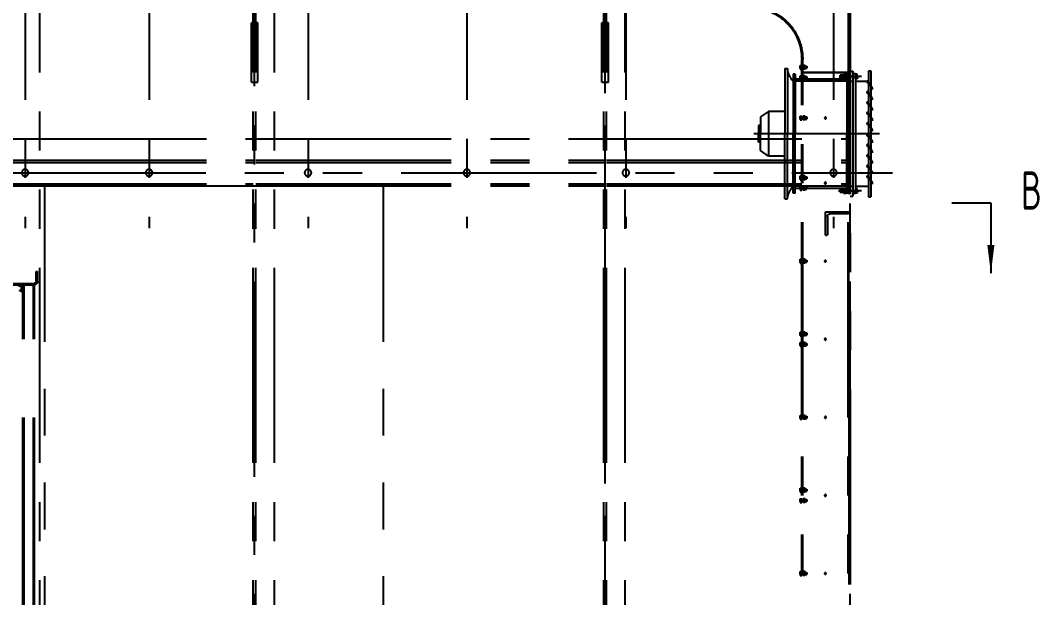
# Model space of a CAD drawing. Header units: millimetres. Extents: x 0 to 25200, y -693 to 17820.
# Drawn here: x 12539 to 16451, y 10565 to 12782 of the extents above; entities that cross this region are included whole.
import ezdxf
from ezdxf.enums import TextEntityAlignment as Align

# ---------------------------------------------------------------- set-up
doc = ezdxf.new("R2010")
doc.units = ezdxf.units.MM
doc.header["$LTSCALE"] = 600
doc.linetypes.add('F', pattern=[0.75, 0.5, -0.25])
doc.linetypes.add('K', pattern=[2.5, 1.25, -0.25, 0.25, -0.25, 0.25, -0.25])
for name, color, linetype in [('01', 7, 'Continuous'), ('02', 1, 'Continuous'), ('04', 2, 'F'), ('07', 6, 'K'), ('11', 3, 'Continuous')]:
    doc.layers.add(name, color=color, linetype=linetype)
doc.styles.get("Standard").update_dxf_attribs({"font": 'isocp', "width": 0.707, "bigfont": 'intecad.shx'})

# ---------------------------------------------------------------- blocks, each defined once
blk = doc.blocks.new('DQSWC')
at = {"layer": '07', "color": 6, "linetype": 'K'}
for p, q in [((87199.2, 14999.6), (87199.2, 13756.1)), ((87996.2, 14999.6), (87996.2, 13756.1)), ((88606.2, 14999.6), (88606.2, 13756.1)), ((89216.2, 14999.6), (89216.2, 13756.1)), ((89826.2, 14999.6), (89826.2, 13756.1)), ((90302.2, 14999.6), (90302.2, 13756.1)), ((87135.2, 11301.4), (87135.2, 14717.9)), ((87140.2, 14354.8), (87140.2, 14681.8)), ((87999.2, 11354.4), (87999.2, 14704.9)), ((88070.2, 11354.4), (88070.2, 14704.9)), ((88075.2, 11301.4), (88075.2, 14704.9)), ((88080.2, 11354.4), (88080.2, 14704.9)), ((89345.2, 11354.4), (89345.2, 14704.9)), ((89416.2, 11354.4), (89416.2, 14704.9)), ((89421.2, 11301.4), (89421.2, 14704.9)), ((89426.2, 11354.4), (89426.2, 14704.9)), ((90246.2, 11354.4), (90246.2, 14704.9)), ((87135.2, 14637.3), (87135.2, 11301.4)), ((87140.2, 14637.3), (87140.2, 11301.4)), ((88062.7, 14545.6), (88087.7, 14545.6)), ((88062.7, 14317.1), (88062.7, 14545.6)), ((88075.2, 11875.7), (88075.2, 14540.3)), ((88087.7, 14317.1), (88087.7, 14545.6)), ((89408.7, 14545.6), (89433.7, 14545.6)), ((89408.7, 14317.1), (89408.7, 14545.6)), ((89433.7, 14317.1), (89433.7, 14545.6)), ((87317.2, 14354.8), (87317.2, 14404.8)), ((87320.2, 14404.8), (87320.2, 14354.8)), ((87321.2, 14354.8), (87321.2, 14404.8)), ((87125.2, 14359.4), (87125.2, 13879.4)), ((87135.2, 14359.4), (87125.2, 14359.4)), ((87330.7, 14374.8), (87297.6, 14374.8)), ((87330.7, 14374.8), (87297.6, 14374.8)), ((87301.2, 14378.8), (87301.2, 14374.8)), ((87308.3, 14378.8), (87301.2, 14378.8)), ((87301.2, 14378.8), (87301.2, 14374.8)), ((87308.3, 14378.8), (87301.2, 14378.8)), ((87301.2, 14377.8), (87308.3, 14377.8)), ((87301.2, 14377.8), (87308.3, 14377.8)), ((87301.2, 14370.8), (87301.2, 14374.8)), ((87301.2, 14370.8), (87301.2, 14374.8)), ((87301.2, 14371.8), (87308.3, 14371.8)), ((87301.2, 14371.8), (87308.3, 14371.8)), ((87308.3, 14370.8), (87301.2, 14370.8)), ((87308.3, 14370.8), (87301.2, 14370.8)), ((87307.2, 14374.8), (87316.1, 14374.8)), ((87307.2, 14374.8), (87316.1, 14374.8)), ((87308.3, 14382), (87315.1, 14382)), ((87308.3, 14374.8), (87308.3, 14382)), ((87308.3, 14382), (87315.1, 14382)), ((87308.3, 14374.8), (87308.3, 14382)), ((87308.3, 14378.8), (87315.1, 14378.8)), ((87308.3, 14378.8), (87315.1, 14378.8)), ((87308.3, 14374.8), (87308.3, 14367.6)), ((87308.3, 14374.8), (87308.3, 14367.6)), ((87308.3, 14370.8), (87315.1, 14370.8)), ((87308.3, 14370.8), (87315.1, 14370.8)), ((87308.3, 14367.6), (87315.1, 14367.6)), ((87308.3, 14367.6), (87315.1, 14367.6)), ((87313, 14374.8), (87319.3, 14374.8)), ((87313, 14374.8), (87319.3, 14374.8)), ((87315.1, 14382), (87315.1, 14374.8)), ((87315.1, 14382), (87315.1, 14374.8)), ((87315.1, 14374.8), (87315.1, 14380.9)), ((87315.1, 14380.9), (87317.2, 14380.9)), ((87315.1, 14374.8), (87315.1, 14380.9)), ((87315.1, 14380.9), (87317.2, 14380.9)), ((87315.1, 14374.8), (87317.2, 14376)), ((87315.1, 14374.8), (87317.2, 14376)), ((87315.1, 14374.8), (87315.1, 14368.6)), ((87317.2, 14374.8), (87315.1, 14373.6)), ((87315.1, 14367.6), (87315.1, 14374.8)), ((87315.1, 14374.8), (87315.1, 14368.6)), ((87317.2, 14374.8), (87315.1, 14373.6)), ((87315.1, 14367.6), (87315.1, 14374.8)), ((87315.1, 14368.6), (87317.2, 14368.6)), ((87315.1, 14368.6), (87317.2, 14368.6)), ((87317.2, 14380.9), (87317.2, 14374.8)), ((87317.2, 14380.9), (87317.2, 14374.8)), ((87317.2, 14368.6), (87317.2, 14374.8)), ((87317.2, 14368.6), (87317.2, 14374.8)), ((87321.2, 14382), (87321.2, 14374.8)), ((87326.5, 14382), (87321.2, 14382)), ((87321.2, 14382), (87321.2, 14374.8)), ((87326.5, 14382), (87321.2, 14382)), ((87321.2, 14378.8), (87326.5, 14378.8)), ((87321.2, 14378.8), (87326.5, 14378.8)), ((87321.2, 14367.6), (87321.2, 14374.8)), ((87321.2, 14367.6), (87321.2, 14374.8)), ((87321.2, 14370.8), (87326.5, 14370.8)), ((87321.2, 14370.8), (87326.5, 14370.8)), ((87326.5, 14367.6), (87321.2, 14367.6)), ((87326.5, 14367.6), (87321.2, 14367.6)), ((87326.5, 14374.8), (87326.5, 14382)), ((87326.5, 14374.8), (87326.5, 14382)), ((87326.5, 14374.8), (87326.5, 14367.6)), ((87326.5, 14374.8), (87326.5, 14367.6)), ((87092.1, 14339.4), (87165.1, 14339.4)), ((87140.2, 14321.4), (87125.2, 14321.4)), ((87140.2, 11529.4), (87140.2, 14354.8)), ((87140.2, 14354.8), (87321.2, 14354.8)), ((87321.2, 14354.8), (87140.2, 14354.8)), ((87140.2, 14354.8), (87321.2, 14354.8)), ((87143.2, 11529.4), (87143.2, 14354.8)), ((87152.9, 14339.4), (87146.1, 14339.4)), ((87148.2, 14347.1), (87148.2, 14339.4)), ((87150.8, 14347.1), (87148.2, 14347.1)), ((87150.8, 14339.4), (87148.2, 14340.9)), ((87148.2, 14331.7), (87148.2, 14339.4)), ((87148.2, 14339.4), (87150.8, 14337.9)), ((87150.8, 14331.7), (87148.2, 14331.7)), ((87161.3, 14339.4), (87149.7, 14339.4)), ((87160.3, 14348.2), (87150.8, 14348.2)), ((87150.8, 14348.2), (87150.8, 14339.4)), ((87150.8, 14339.4), (87150.8, 14347.1)), ((87160.3, 14344.4), (87150.8, 14344.4)), ((87150.8, 14330.6), (87150.8, 14339.4)), ((87150.8, 14339.4), (87150.8, 14331.7)), ((87160.3, 14334.4), (87150.8, 14334.4)), ((87160.3, 14330.6), (87150.8, 14330.6)), ((87160.3, 14339.4), (87160.3, 14348.2)), ((87160.3, 14339.4), (87160.3, 14330.6)), ((87330.7, 14334.8), (87297.6, 14334.8)), ((87330.7, 14334.8), (87297.6, 14334.8)), ((87301.2, 14338.8), (87301.2, 14334.8)), ((87308.3, 14338.8), (87301.2, 14338.8)), ((87301.2, 14338.8), (87301.2, 14334.8)), ((87308.3, 14338.8), (87301.2, 14338.8)), ((87301.2, 14337.8), (87308.3, 14337.8)), ((87301.2, 14337.8), (87308.3, 14337.8)), ((87301.2, 14330.8), (87301.2, 14334.8)), ((87301.2, 14330.8), (87301.2, 14334.8)), ((87301.2, 14331.8), (87308.3, 14331.8)), ((87301.2, 14331.8), (87308.3, 14331.8)), ((87308.3, 14330.8), (87301.2, 14330.8)), ((87308.3, 14330.8), (87301.2, 14330.8)), ((87307.2, 14334.8), (87316.1, 14334.8)), ((87307.2, 14334.8), (87316.1, 14334.8)), ((87308.3, 14334.8), (87308.3, 14342)), ((87308.3, 14342), (87315.1, 14342)), ((87308.3, 14334.8), (87308.3, 14342)), ((87308.3, 14342), (87315.1, 14342)), ((87308.3, 14338.8), (87315.1, 14338.8)), ((87308.3, 14338.8), (87315.1, 14338.8)), ((87308.3, 14334.8), (87308.3, 14327.6)), ((87308.3, 14334.8), (87308.3, 14327.6)), ((87308.3, 14330.8), (87315.1, 14330.8)), ((87308.3, 14330.8), (87315.1, 14330.8)), ((87308.3, 14327.6), (87315.1, 14327.6)), ((87308.3, 14327.6), (87315.1, 14327.6)), ((87313, 14334.8), (87319.3, 14334.8)), ((87313, 14334.8), (87319.3, 14334.8)), ((87315.1, 14342), (87315.1, 14334.8)), ((87315.1, 14342), (87315.1, 14334.8)), ((87315.1, 14334.8), (87315.1, 14340.9)), ((87315.1, 14340.9), (87317.2, 14340.9)), ((87315.1, 14334.8), (87315.1, 14340.9)), ((87315.1, 14340.9), (87317.2, 14340.9)), ((87317.2, 14334.8), (87315.1, 14336)), ((87317.2, 14334.8), (87315.1, 14336)), ((87315.1, 14334.8), (87315.1, 14328.6)), ((87315.1, 14334.8), (87317.2, 14333.6)), ((87315.1, 14327.6), (87315.1, 14334.8)), ((87315.1, 14334.8), (87315.1, 14328.6)), ((87315.1, 14334.8), (87317.2, 14333.6)), ((87315.1, 14327.6), (87315.1, 14334.8)), ((87315.1, 14328.6), (87317.2, 14328.6)), ((87315.1, 14328.6), (87317.2, 14328.6)), ((87317.2, 11529.4), (87317.2, 14354.8)), ((87317.2, 14340.9), (87317.2, 14334.8)), ((87317.2, 14340.9), (87317.2, 14334.8)), ((87317.2, 14328.6), (87317.2, 14334.8)), ((87317.2, 14328.6), (87317.2, 14334.8)), ((87320.2, 11529.4), (87320.2, 14354.8)), ((87321.2, 11529.4), (87321.2, 14354.8)), ((87321.2, 14342), (87321.2, 14334.8)), ((87326.5, 14342), (87321.2, 14342)), ((87321.2, 14342), (87321.2, 14334.8)), ((87326.5, 14342), (87321.2, 14342)), ((87321.2, 14338.8), (87326.5, 14338.8)), ((87321.2, 14338.8), (87326.5, 14338.8)), ((87321.2, 14327.6), (87321.2, 14334.8)), ((87321.2, 14327.6), (87321.2, 14334.8)), ((87321.2, 14330.8), (87326.5, 14330.8)), ((87321.2, 14330.8), (87326.5, 14330.8)), ((87326.5, 14327.6), (87321.2, 14327.6)), ((87326.5, 14327.6), (87321.2, 14327.6)), ((87326.5, 14334.8), (87326.5, 14342)), ((87326.5, 14334.8), (87326.5, 14342)), ((87326.5, 14334.8), (87326.5, 14327.6)), ((87326.5, 14334.8), (87326.5, 14327.6)), ((88087.7, 14317.1), (88062.7, 14317.1)), ((89433.7, 14317.1), (89408.7, 14317.1)), ((87330.7, 14179.8), (87297.6, 14179.8)), ((87301.2, 14183.8), (87301.2, 14179.8)), ((87308.3, 14183.8), (87301.2, 14183.8)), ((87301.2, 14182.8), (87308.3, 14182.8)), ((87301.2, 14175.8), (87301.2, 14179.8)), ((87301.2, 14176.8), (87308.3, 14176.8)), ((87308.3, 14175.8), (87301.2, 14175.8)), ((87307.2, 14179.8), (87316.1, 14179.8)), ((87308.3, 14179.8), (87308.3, 14187)), ((87308.3, 14187), (87315.1, 14187)), ((87308.3, 14183.8), (87315.1, 14183.8)), ((87308.3, 14179.8), (87308.3, 14172.6)), ((87308.3, 14175.8), (87315.1, 14175.8)), ((87308.3, 14172.6), (87315.1, 14172.6)), ((87313, 14179.8), (87319.3, 14179.8)), ((87315.1, 14187), (87315.1, 14179.8)), ((87315.1, 14179.8), (87315.1, 14185.9)), ((87315.1, 14185.9), (87317.2, 14185.9)), ((87317.2, 14179.8), (87315.1, 14181)), ((87315.1, 14179.8), (87315.1, 14173.6)), ((87315.1, 14179.8), (87317.2, 14178.6)), ((87315.1, 14172.6), (87315.1, 14179.8)), ((87315.1, 14173.6), (87317.2, 14173.6)), ((87317.2, 14185.9), (87317.2, 14179.8)), ((87317.2, 14173.6), (87317.2, 14179.8)), ((87321.2, 14187), (87321.2, 14179.8)), ((87326.5, 14187), (87321.2, 14187)), ((87321.2, 14183.8), (87326.5, 14183.8)), ((87321.2, 14172.6), (87321.2, 14179.8)), ((87321.2, 14175.8), (87326.5, 14175.8)), ((87326.5, 14172.6), (87321.2, 14172.6)), ((87326.5, 14179.8), (87326.5, 14187)), ((87326.5, 14179.8), (87326.5, 14172.6)), ((87022.6, 14119.4), (87349.8, 14119.4)), ((88070.2, 14099.4), (87140.2, 14099.4)), ((89416.2, 14099.4), (88080.2, 14099.4)), ((90356.2, 14099.4), (89426.2, 14099.4)), ((88070.2, 14017.4), (87140.2, 14017.4)), ((88070.2, 14009.4), (87140.2, 14009.4)), ((89416.2, 14017.4), (88080.2, 14017.4)), ((89416.2, 14009.4), (88080.2, 14009.4)), ((90356.2, 14017.4), (89426.2, 14017.4)), ((90356.2, 14009.4), (89426.2, 14009.4)), ((90358.9, 13969.4), (86972.1, 13969.4)), ((87330.7, 13949.8), (87297.6, 13949.8)), ((87301.2, 13953.8), (87301.2, 13949.8)), ((87308.3, 13953.8), (87301.2, 13953.8)), ((87301.2, 13952.8), (87308.3, 13952.8)), ((87301.2, 13945.8), (87301.2, 13949.8)), ((87301.2, 13946.8), (87308.3, 13946.8)), ((87308.3, 13945.8), (87301.2, 13945.8)), ((87307.2, 13949.8), (87316.1, 13949.8)), ((87308.3, 13949.8), (87308.3, 13957)), ((87308.3, 13957), (87315.1, 13957)), ((87308.3, 13953.8), (87315.1, 13953.8)), ((87308.3, 13949.8), (87308.3, 13942.6)), ((87308.3, 13945.8), (87315.1, 13945.8)), ((87308.3, 13942.6), (87315.1, 13942.6)), ((87313, 13949.8), (87319.3, 13949.8)), ((87315.1, 13957), (87315.1, 13949.8)), ((87315.1, 13949.8), (87315.1, 13955.9)), ((87315.1, 13955.9), (87317.2, 13955.9)), ((87317.2, 13949.8), (87315.1, 13951)), ((87315.1, 13949.8), (87315.1, 13943.6)), ((87315.1, 13949.8), (87317.2, 13948.6)), ((87315.1, 13942.6), (87315.1, 13949.8)), ((87315.1, 13943.6), (87317.2, 13943.6)), ((87317.2, 13955.9), (87317.2, 13949.8)), ((87317.2, 13943.6), (87317.2, 13949.8)), ((87321.2, 13957), (87321.2, 13949.8)), ((87326.5, 13957), (87321.2, 13957)), ((87321.2, 13953.8), (87326.5, 13953.8)), ((87321.2, 13942.6), (87321.2, 13949.8)), ((87321.2, 13945.8), (87326.5, 13945.8)), ((87326.5, 13942.6), (87321.2, 13942.6)), ((87326.5, 13949.8), (87326.5, 13957)), ((87326.5, 13949.8), (87326.5, 13942.6)), ((87092.1, 13899.4), (87165.1, 13899.4)), ((87140.2, 13917.4), (87125.2, 13917.4)), ((88070.2, 13927.4), (87140.2, 13927.4)), ((88070.2, 13919.4), (87140.2, 13919.4)), ((87152.9, 13899.4), (87146.1, 13899.4)), ((87148.2, 13907.1), (87148.2, 13899.4)), ((87150.8, 13907.1), (87148.2, 13907.1)), ((87148.2, 13899.4), (87150.8, 13900.9)), ((87148.2, 13891.7), (87148.2, 13899.4)), ((87150.8, 13899.4), (87148.2, 13897.9)), ((87150.8, 13891.7), (87148.2, 13891.7)), ((87161.3, 13899.4), (87149.7, 13899.4)), ((87160.3, 13908.2), (87150.8, 13908.2)), ((87150.8, 13908.2), (87150.8, 13899.4)), ((87150.8, 13899.4), (87150.8, 13907.1)), ((87160.3, 13904.4), (87150.8, 13904.4)), ((87150.8, 13890.6), (87150.8, 13899.4)), ((87150.8, 13899.4), (87150.8, 13891.7)), ((87160.3, 13894.4), (87150.8, 13894.4)), ((87160.3, 13890.6), (87150.8, 13890.6)), ((87160.3, 13899.4), (87160.3, 13908.2)), ((87160.3, 13899.4), (87160.3, 13890.6)), ((87330.7, 13909.8), (87297.6, 13909.8)), ((87301.2, 13913.8), (87301.2, 13909.8)), ((87308.3, 13913.8), (87301.2, 13913.8)), ((87301.2, 13912.8), (87308.3, 13912.8)), ((87301.2, 13905.8), (87301.2, 13909.8)), ((87301.2, 13906.8), (87308.3, 13906.8)), ((87308.3, 13905.8), (87301.2, 13905.8)), ((87307.2, 13909.8), (87316.1, 13909.8)), ((87308.3, 13909.8), (87308.3, 13917)), ((87308.3, 13917), (87315.1, 13917)), ((87308.3, 13913.8), (87315.1, 13913.8)), ((87308.3, 13909.8), (87308.3, 13902.6)), ((87308.3, 13905.8), (87315.1, 13905.8)), ((87308.3, 13902.6), (87315.1, 13902.6)), ((87313, 13909.8), (87319.3, 13909.8)), ((87315.1, 13917), (87315.1, 13909.8)), ((87315.1, 13909.8), (87315.1, 13915.9)), ((87315.1, 13915.9), (87317.2, 13915.9)), ((87317.2, 13909.8), (87315.1, 13911)), ((87315.1, 13909.8), (87315.1, 13903.6)), ((87315.1, 13909.8), (87317.2, 13908.6)), ((87315.1, 13902.6), (87315.1, 13909.8)), ((87315.1, 13903.6), (87317.2, 13903.6)), ((87317.2, 13915.9), (87317.2, 13909.8)), ((87317.2, 13903.6), (87317.2, 13909.8)), ((87321.2, 13917), (87321.2, 13909.8)), ((87326.5, 13917), (87321.2, 13917)), ((87321.2, 13913.8), (87326.5, 13913.8)), ((87321.2, 13902.6), (87321.2, 13909.8)), ((87321.2, 13905.8), (87326.5, 13905.8)), ((87326.5, 13902.6), (87321.2, 13902.6)), ((87326.5, 13909.8), (87326.5, 13917)), ((87326.5, 13909.8), (87326.5, 13902.6)), ((89416.2, 13927.4), (88080.2, 13927.4)), ((89416.2, 13919.4), (88080.2, 13919.4)), ((90356.2, 13927.4), (89426.2, 13927.4)), ((90356.2, 13919.4), (89426.2, 13919.4)), ((87135.2, 13879.4), (87125.2, 13879.4)), ((87230.2, 13819.4), (87140.2, 13819.4)), ((87142.8, 13811.4), (87212.2, 13811.4)), ((87230.2, 13729.4), (87230.2, 13819.4)), ((87222.2, 13801.4), (87222.2, 13732)), ((87230.2, 13729.4), (87224.8, 13729.4)), ((87330.7, 13629.8), (87297.6, 13629.8)), ((87301.2, 13633.8), (87301.2, 13629.8)), ((87308.3, 13633.8), (87301.2, 13633.8)), ((87301.2, 13632.8), (87308.3, 13632.8)), ((87301.2, 13625.8), (87301.2, 13629.8)), ((87301.2, 13626.8), (87308.3, 13626.8)), ((87308.3, 13625.8), (87301.2, 13625.8)), ((87307.2, 13629.8), (87316.1, 13629.8)), ((87308.3, 13629.8), (87308.3, 13637)), ((87308.3, 13637), (87315.1, 13637)), ((87308.3, 13633.8), (87315.1, 13633.8)), ((87308.3, 13629.8), (87308.3, 13622.6)), ((87308.3, 13625.8), (87315.1, 13625.8)), ((87308.3, 13622.6), (87315.1, 13622.6)), ((87313, 13629.8), (87319.3, 13629.8)), ((87315.1, 13637), (87315.1, 13629.8)), ((87315.1, 13629.8), (87315.1, 13635.9)), ((87315.1, 13635.9), (87317.2, 13635.9)), ((87317.2, 13629.8), (87315.1, 13631)), ((87315.1, 13629.8), (87315.1, 13623.6)), ((87315.1, 13629.8), (87317.2, 13628.6)), ((87315.1, 13622.6), (87315.1, 13629.8)), ((87315.1, 13623.6), (87317.2, 13623.6)), ((87317.2, 13635.9), (87317.2, 13629.8)), ((87317.2, 13623.6), (87317.2, 13629.8)), ((87321.2, 13637), (87321.2, 13629.8)), ((87326.5, 13637), (87321.2, 13637)), ((87321.2, 13633.8), (87326.5, 13633.8)), ((87321.2, 13622.6), (87321.2, 13629.8)), ((87321.2, 13625.8), (87326.5, 13625.8)), ((87326.5, 13622.6), (87321.2, 13622.6)), ((87326.5, 13629.8), (87326.5, 13637)), ((87326.5, 13629.8), (87326.5, 13622.6)), ((90254.2, 13552.4), (90254.2, 13589.4)), ((90259.2, 13589.4), (90254.2, 13589.4)), ((90259.2, 13552.4), (90259.2, 13589.4)), ((90348.2, 13544.4), (90267.2, 13544.4)), ((90348.2, 13539.4), (90267.2, 13539.4)), ((87330.7, 13349.8), (87297.6, 13349.8)), ((87301.2, 13353.8), (87301.2, 13349.8)), ((87308.3, 13353.8), (87301.2, 13353.8)), ((87301.2, 13352.8), (87308.3, 13352.8)), ((87301.2, 13345.8), (87301.2, 13349.8)), ((87301.2, 13346.8), (87308.3, 13346.8)), ((87308.3, 13345.8), (87301.2, 13345.8)), ((87307.2, 13349.8), (87316.1, 13349.8)), ((87308.3, 13349.8), (87308.3, 13357)), ((87308.3, 13357), (87315.1, 13357)), ((87308.3, 13353.8), (87315.1, 13353.8)), ((87308.3, 13349.8), (87308.3, 13342.6)), ((87308.3, 13345.8), (87315.1, 13345.8)), ((87308.3, 13342.6), (87315.1, 13342.6)), ((87313, 13349.8), (87319.3, 13349.8)), ((87315.1, 13357), (87315.1, 13349.8)), ((87315.1, 13349.8), (87315.1, 13355.9)), ((87315.1, 13355.9), (87317.2, 13355.9)), ((87317.2, 13349.8), (87315.1, 13351)), ((87315.1, 13349.8), (87315.1, 13343.6)), ((87315.1, 13349.8), (87317.2, 13348.6)), ((87315.1, 13342.6), (87315.1, 13349.8)), ((87315.1, 13343.6), (87317.2, 13343.6)), ((87317.2, 13355.9), (87317.2, 13349.8)), ((87317.2, 13343.6), (87317.2, 13349.8)), ((87321.2, 13357), (87321.2, 13349.8)), ((87326.5, 13357), (87321.2, 13357)), ((87321.2, 13353.8), (87326.5, 13353.8)), ((87321.2, 13342.6), (87321.2, 13349.8)), ((87321.2, 13345.8), (87326.5, 13345.8)), ((87326.5, 13342.6), (87321.2, 13342.6)), ((87326.5, 13349.8), (87326.5, 13357)), ((87326.5, 13349.8), (87326.5, 13342.6)), ((87330.7, 13309.8), (87297.6, 13309.8)), ((87301.2, 13313.8), (87301.2, 13309.8)), ((87308.3, 13313.8), (87301.2, 13313.8)), ((87301.2, 13312.8), (87308.3, 13312.8)), ((87301.2, 13305.8), (87301.2, 13309.8)), ((87301.2, 13306.8), (87308.3, 13306.8)), ((87308.3, 13305.8), (87301.2, 13305.8)), ((87307.2, 13309.8), (87316.1, 13309.8)), ((87308.3, 13309.8), (87308.3, 13317)), ((87308.3, 13317), (87315.1, 13317)), ((87308.3, 13313.8), (87315.1, 13313.8)), ((87308.3, 13309.8), (87308.3, 13302.6)), ((87308.3, 13305.8), (87315.1, 13305.8)), ((87308.3, 13302.6), (87315.1, 13302.6)), ((87313, 13309.8), (87319.3, 13309.8)), ((87315.1, 13317), (87315.1, 13309.8)), ((87315.1, 13309.8), (87315.1, 13315.9)), ((87315.1, 13315.9), (87317.2, 13315.9)), ((87317.2, 13309.8), (87315.1, 13311)), ((87315.1, 13309.8), (87315.1, 13303.6)), ((87315.1, 13309.8), (87317.2, 13308.6)), ((87315.1, 13302.6), (87315.1, 13309.8)), ((87315.1, 13303.6), (87317.2, 13303.6)), ((87317.2, 13315.9), (87317.2, 13309.8)), ((87317.2, 13303.6), (87317.2, 13309.8)), ((87321.2, 13317), (87321.2, 13309.8)), ((87326.5, 13317), (87321.2, 13317)), ((87321.2, 13313.8), (87326.5, 13313.8)), ((87321.2, 13302.6), (87321.2, 13309.8)), ((87321.2, 13305.8), (87326.5, 13305.8)), ((87326.5, 13302.6), (87321.2, 13302.6)), ((87326.5, 13309.8), (87326.5, 13317)), ((87326.5, 13309.8), (87326.5, 13302.6)), ((87330.7, 13029.8), (87297.6, 13029.8)), ((87301.2, 13033.8), (87301.2, 13029.8)), ((87308.3, 13033.8), (87301.2, 13033.8)), ((87301.2, 13032.8), (87308.3, 13032.8)), ((87301.2, 13025.8), (87301.2, 13029.8)), ((87307.2, 13029.8), (87316.1, 13029.8)), ((87308.3, 13029.8), (87308.3, 13037)), ((87308.3, 13037), (87315.1, 13037)), ((87308.3, 13033.8), (87315.1, 13033.8)), ((87308.3, 13029.8), (87308.3, 13022.6)), ((87313, 13029.8), (87319.3, 13029.8)), ((87315.1, 13037), (87315.1, 13029.8)), ((87315.1, 13029.8), (87315.1, 13035.9)), ((87315.1, 13035.9), (87317.2, 13035.9)), ((87317.2, 13029.8), (87315.1, 13031)), ((87315.1, 13029.8), (87315.1, 13023.6)), ((87315.1, 13029.8), (87317.2, 13028.6)), ((87315.1, 13022.6), (87315.1, 13029.8)), ((87317.2, 13035.9), (87317.2, 13029.8)), ((87317.2, 13023.6), (87317.2, 13029.8)), ((87321.2, 13037), (87321.2, 13029.8)), ((87326.5, 13037), (87321.2, 13037)), ((87321.2, 13033.8), (87326.5, 13033.8)), ((87321.2, 13022.6), (87321.2, 13029.8)), ((87326.5, 13029.8), (87326.5, 13037)), ((87326.5, 13029.8), (87326.5, 13022.6)), ((87301.2, 13026.8), (87308.3, 13026.8)), ((87308.3, 13025.8), (87301.2, 13025.8)), ((87308.3, 13025.8), (87315.1, 13025.8)), ((87308.3, 13022.6), (87315.1, 13022.6)), ((87315.1, 13023.6), (87317.2, 13023.6)), ((87321.2, 13025.8), (87326.5, 13025.8)), ((87326.5, 13022.6), (87321.2, 13022.6)), ((87308.3, 12749.8), (87308.3, 12757)), ((87308.3, 12757), (87315.1, 12757)), ((87315.1, 12757), (87315.1, 12749.8)), ((87315.1, 12749.8), (87315.1, 12755.9)), ((87315.1, 12755.9), (87317.2, 12755.9)), ((87317.2, 12755.9), (87317.2, 12749.8)), ((87321.2, 12757), (87321.2, 12749.8)), ((87326.5, 12757), (87321.2, 12757)), ((87326.5, 12749.8), (87326.5, 12757)), ((87330.7, 12749.8), (87297.6, 12749.8)), ((87301.2, 12753.8), (87301.2, 12749.8)), ((87308.3, 12753.8), (87301.2, 12753.8)), ((87301.2, 12752.8), (87308.3, 12752.8)), ((87301.2, 12745.8), (87301.2, 12749.8)), ((87301.2, 12746.8), (87308.3, 12746.8)), ((87308.3, 12745.8), (87301.2, 12745.8)), ((87307.2, 12749.8), (87316.1, 12749.8)), ((87308.3, 12753.8), (87315.1, 12753.8)), ((87308.3, 12749.8), (87308.3, 12742.6)), ((87308.3, 12745.8), (87315.1, 12745.8)), ((87308.3, 12742.6), (87315.1, 12742.6)), ((87308.3, 12709.8), (87308.3, 12717)), ((87308.3, 12717), (87315.1, 12717)), ((87313, 12749.8), (87319.3, 12749.8)), ((87317.2, 12749.8), (87315.1, 12751)), ((87315.1, 12749.8), (87315.1, 12743.6)), ((87315.1, 12749.8), (87317.2, 12748.6)), ((87315.1, 12742.6), (87315.1, 12749.8)), ((87315.1, 12743.6), (87317.2, 12743.6)), ((87315.1, 12717), (87315.1, 12709.8)), ((87315.1, 12709.8), (87315.1, 12715.9)), ((87315.1, 12715.9), (87317.2, 12715.9)), ((87317.2, 12743.6), (87317.2, 12749.8)), ((87317.2, 12715.9), (87317.2, 12709.8)), ((87321.2, 12753.8), (87326.5, 12753.8)), ((87321.2, 12742.6), (87321.2, 12749.8)), ((87321.2, 12745.8), (87326.5, 12745.8)), ((87326.5, 12742.6), (87321.2, 12742.6)), ((87321.2, 12717), (87321.2, 12709.8)), ((87326.5, 12717), (87321.2, 12717)), ((87326.5, 12749.8), (87326.5, 12742.6)), ((87326.5, 12709.8), (87326.5, 12717)), ((87330.7, 12709.8), (87297.6, 12709.8)), ((87301.2, 12713.8), (87301.2, 12709.8)), ((87308.3, 12713.8), (87301.2, 12713.8)), ((87301.2, 12712.8), (87308.3, 12712.8)), ((87301.2, 12705.8), (87301.2, 12709.8)), ((87301.2, 12706.8), (87308.3, 12706.8)), ((87308.3, 12705.8), (87301.2, 12705.8)), ((87307.2, 12709.8), (87316.1, 12709.8)), ((87308.3, 12713.8), (87315.1, 12713.8)), ((87308.3, 12709.8), (87308.3, 12702.6)), ((87308.3, 12705.8), (87315.1, 12705.8)), ((87308.3, 12702.6), (87315.1, 12702.6)), ((87313, 12709.8), (87319.3, 12709.8)), ((87317.2, 12709.8), (87315.1, 12711)), ((87315.1, 12709.8), (87315.1, 12703.6)), ((87315.1, 12709.8), (87317.2, 12708.6)), ((87315.1, 12702.6), (87315.1, 12709.8)), ((87315.1, 12703.6), (87317.2, 12703.6)), ((87317.2, 12703.6), (87317.2, 12709.8)), ((87321.2, 12713.8), (87326.5, 12713.8)), ((87321.2, 12702.6), (87321.2, 12709.8)), ((87321.2, 12705.8), (87326.5, 12705.8)), ((87326.5, 12702.6), (87321.2, 12702.6)), ((87326.5, 12709.8), (87326.5, 12702.6)), ((87330.7, 12429.8), (87297.6, 12429.8)), ((87301.2, 12433.8), (87301.2, 12429.8)), ((87308.3, 12433.8), (87301.2, 12433.8)), ((87301.2, 12432.8), (87308.3, 12432.8)), ((87301.2, 12425.8), (87301.2, 12429.8)), ((87301.2, 12426.8), (87308.3, 12426.8)), ((87308.3, 12425.8), (87301.2, 12425.8)), ((87307.2, 12429.8), (87316.1, 12429.8)), ((87308.3, 12429.8), (87308.3, 12437)), ((87308.3, 12437), (87315.1, 12437)), ((87308.3, 12433.8), (87315.1, 12433.8)), ((87308.3, 12429.8), (87308.3, 12422.6)), ((87308.3, 12425.8), (87315.1, 12425.8)), ((87308.3, 12422.6), (87315.1, 12422.6)), ((87313, 12429.8), (87319.3, 12429.8)), ((87315.1, 12437), (87315.1, 12429.8)), ((87315.1, 12429.8), (87315.1, 12435.9)), ((87315.1, 12435.9), (87317.2, 12435.9)), ((87317.2, 12429.8), (87315.1, 12431)), ((87315.1, 12429.8), (87315.1, 12423.6)), ((87315.1, 12429.8), (87317.2, 12428.6)), ((87315.1, 12422.6), (87315.1, 12429.8)), ((87315.1, 12423.6), (87317.2, 12423.6)), ((87317.2, 12435.9), (87317.2, 12429.8)), ((87317.2, 12423.6), (87317.2, 12429.8)), ((87321.2, 12437), (87321.2, 12429.8)), ((87326.5, 12437), (87321.2, 12437)), ((87321.2, 12433.8), (87326.5, 12433.8)), ((87321.2, 12422.6), (87321.2, 12429.8)), ((87321.2, 12425.8), (87326.5, 12425.8)), ((87326.5, 12422.6), (87321.2, 12422.6)), ((87326.5, 12429.8), (87326.5, 12437)), ((87326.5, 12429.8), (87326.5, 12422.6))]:
    blk.add_line(p, q, dxfattribs=at)
at = {"layer": '07', "color": 6, "linetype": 'K', "ltscale": 1.25}
for p, q in [((87143.2, 14681.8), (87143.2, 14354.8)), ((87055.2, 14361.4), (87055.2, 13877.4)), ((87065.2, 14361.4), (87055.2, 14361.4)), ((87065.2, 14361.4), (87065.2, 13877.4)), ((87376.2, 14369.4), (87376.2, 14119.4)), ((87386.2, 14369.4), (87376.2, 14369.4)), ((87386.2, 14369.4), (87386.2, 14119.4)), ((87065.9, 14319.8), (87050.1, 14294.9)), ((87115.2, 14321.4), (87065.2, 14321.4)), ((87128.1, 14339.4), (87099.9, 14339.4)), ((87103.7, 14339.4), (87176.7, 14339.4)), ((87108.8, 14348.3), (87115.2, 14348.3)), ((87108.8, 14339.4), (87108.8, 14348.3)), ((87115.2, 14344.4), (87108.8, 14344.4)), ((87108.8, 14339.4), (87108.8, 14330.5)), ((87115.2, 14334.4), (87108.8, 14334.4)), ((87108.8, 14330.5), (87115.2, 14330.5)), ((87115.2, 14349.4), (87115.2, 13889.4)), ((87115.2, 14349.4), (87125.2, 14349.4)), ((87115.2, 14348.3), (87115.2, 14339.4)), ((87115.2, 14330.5), (87115.2, 14339.4)), ((87128.2, 14321.4), (87123.2, 14321.4)), ((87125.2, 14349.4), (87125.2, 13889.4)), ((87156.9, 14339.4), (87126.2, 14339.4)), ((87140.2, 14321.4), (87128.2, 14321.4)), ((87140.2, 14348.4), (87140.2, 14119.4)), ((87140.2, 14348.4), (87148.2, 14348.4)), ((87140.2, 14321.4), (87354.2, 14321.4)), ((87148.2, 14348.4), (87148.2, 14119.4)), ((87148.2, 14329.4), (87346.2, 14329.4)), ((87160.3, 14344.4), (87173.2, 14344.4)), ((87173.2, 14343.4), (87160.3, 14343.4)), ((87173.2, 14335.4), (87160.3, 14335.4)), ((87160.3, 14334.4), (87173.2, 14334.4)), ((87173.2, 14344.4), (87173.2, 14339.4)), ((87173.2, 14334.4), (87173.2, 14339.4)), ((87346.2, 14348.4), (87346.2, 14119.4)), ((87346.2, 14348.4), (87354.2, 14348.4)), ((87354.2, 14348.4), (87354.2, 14119.4)), ((87050.1, 14294.9), (87050.1, 14289)), ((87065.9, 14279.8), (87050.1, 14254.9)), ((87050.1, 14254.9), (87050.1, 14249)), ((87065.9, 14239.8), (87050.1, 14214.9)), ((87050.1, 14214.9), (87050.1, 14209)), ((87386.2, 14205.1), (87448.1, 14205.1)), ((87448.1, 14205.1), (87448.1, 14033.7)), ((87448.1, 14205.1), (87479.5, 14183.7)), ((87065.9, 14199.8), (87050.1, 14174.9)), ((87050.1, 14174.9), (87050.1, 14169)), ((87479.5, 14183.7), (87479.5, 14119.4)), ((87065.9, 14159.8), (87050.1, 14134.9)), ((87050.1, 14134.9), (87050.1, 14129)), ((87479.5, 14151.5), (87487.5, 14151.5)), ((87487.5, 14151.5), (87487.5, 14119.4)), ((87065.9, 14115.2), (87050.1, 14090.3)), ((87050.1, 14090.3), (87050.1, 14084.4)), ((87091.4, 14119.4), (87504.8, 14119.4)), ((87140.2, 13890.4), (87140.2, 14119.4)), ((87148.2, 13890.4), (87148.2, 14119.4)), ((87346.2, 13890.4), (87346.2, 14119.4)), ((87354.2, 13890.4), (87354.2, 14119.4)), ((87376.2, 13869.4), (87376.2, 14119.4)), ((87386.2, 13869.4), (87386.2, 14119.4)), ((87479.5, 14055.2), (87479.5, 14119.4)), ((87479.5, 14087.3), (87487.5, 14087.3)), ((87487.5, 14087.3), (87487.5, 14119.4)), ((87065.9, 14076.2), (87050.1, 14051.3)), ((87050.1, 14051.3), (87050.1, 14045.4)), ((87448.1, 14033.7), (87479.5, 14055.2)), ((87065.9, 14036.2), (87050.1, 14011.3)), ((87050.1, 14011.3), (87050.1, 14005.4)), ((87386.2, 14033.7), (87448.1, 14033.7)), ((87065.9, 13996.2), (87050.1, 13971.3)), ((87050.1, 13971.3), (87050.1, 13965.4)), ((87065.9, 13956.2), (87050.1, 13931.3)), ((87050.1, 13931.3), (87050.1, 13925.4)), ((87115.2, 13917.4), (87065.2, 13917.4)), ((87128.1, 13899.4), (87099.9, 13899.4)), ((87108.8, 13908.3), (87115.2, 13908.3)), ((87108.8, 13899.4), (87108.8, 13908.3)), ((87115.2, 13904.4), (87108.8, 13904.4)), ((87108.8, 13899.4), (87108.8, 13890.5)), ((87115.2, 13894.4), (87108.8, 13894.4)), ((87108.8, 13890.5), (87115.2, 13890.5)), ((87115.2, 13908.3), (87115.2, 13899.4)), ((87115.2, 13890.5), (87115.2, 13899.4)), ((87115.2, 13889.4), (87125.2, 13889.4)), ((87115.2, 13889.4), (87125.2, 13889.4)), ((87128.2, 13917.4), (87123.2, 13917.4)), ((87180.3, 13899.4), (87126.2, 13899.4)), ((87158.5, 13899.4), (87127.8, 13899.4)), ((87140.2, 13917.4), (87128.2, 13917.4)), ((87140.2, 13917.4), (87354.2, 13917.4)), ((87140.2, 13890.4), (87148.2, 13890.4)), ((87140.2, 13890.4), (87148.2, 13890.4)), ((87148.2, 13909.4), (87346.2, 13909.4)), ((87160.3, 13904.4), (87173.2, 13904.4)), ((87173.2, 13903.4), (87160.3, 13903.4)), ((87173.2, 13895.4), (87160.3, 13895.4)), ((87160.3, 13894.4), (87173.2, 13894.4)), ((87173.2, 13904.4), (87173.2, 13899.4)), ((87173.2, 13894.4), (87173.2, 13899.4)), ((87346.2, 13890.4), (87354.2, 13890.4)), ((87065.2, 13877.4), (87055.2, 13877.4)), ((87386.2, 13869.4), (87376.2, 13869.4))]:
    blk.add_line(p, q, dxfattribs=at)
at = {"layer": '07', "color": 6, "linetype": 'K', "ltscale": 2}
for p, q in [((90265.7, 13509.4), (90265.7, 13539.4)), ((90265.7, 11529.6), (90265.7, 13539.4)), ((90270.2, 13509.4), (90270.2, 13539.4)), ((90270.2, 11529.6), (90270.2, 13539.4)), ((90306.2, 11529.6), (90306.2, 13539.4)), ((90306.2, 13509.4), (90306.2, 13539.4)), ((90310.7, 11529.6), (90310.7, 13539.4)), ((90310.7, 13509.4), (90310.7, 13539.4)), ((90306.2, 13509.4), (90310.7, 13509.4)), ((90315.7, 13533.1), (90315.7, 13520.6)), ((90317.7, 13533.1), (90317.7, 13520.6)), ((90318.7, 13536.1), (90327.9, 13536.1)), ((90318.7, 13534.1), (90327.9, 13534.1))]:
    blk.add_line(p, q, dxfattribs=at)
at = {"layer": '07', "color": 6, "linetype": 'K', "ltscale": 1.25}
for centre in [(87068.4, 14318.4), (87068.4, 14278.4), (87068.4, 14238.4), (87068.4, 14198.4), (87068.4, 14158.4), (87068.4, 14113.8), (87068.4, 14074.8), (87068.4, 14034.8), (87068.4, 13994.8), (87068.4, 13954.8)]:
    blk.add_circle(centre, 2.89, dxfattribs=at)
at = {"layer": '07', "color": 6, "linetype": 'K'}
for centre, radius in [((87230.2, 14179.8), 3), ((87199.2, 13969.4), 13), ((87996.2, 13969.4), 13), ((88606.2, 13969.4), 13), ((89216.2, 13969.4), 13), ((89826.2, 13969.4), 13), ((90302.2, 13969.4), 13), ((87230.2, 13929.8), 3), ((87230.2, 13629.8), 3), ((87230.2, 13329.8), 3), ((87230.2, 13029.8), 3), ((87230.2, 12729.8), 3), ((87230.2, 12429.8), 3)]:
    blk.add_circle(centre, radius, dxfattribs=at)
for centre, radius, start, end in [((87521.2, 14404.8), 204, 90, 180), ((87521.2, 14404.8), 201, 90, 180), ((87521.2, 14404.8), 200, 90, 180), ((87142.8, 13814.1), 2.64, 180, 270), ((87212.2, 13801.4), 10, 0, 89.8782), ((87224.8, 13732.1), 2.64, 180.2621, 270), ((90267.2, 13552.4), 13, 180, 270), ((90267.2, 13552.4), 8, 180, 270)]:
    blk.add_arc(centre, radius, start, end, dxfattribs=at)
at = {"layer": '07', "color": 6, "linetype": 'K', "ltscale": 1.25}
for centre, start, end in [((87279.6, 14384.7), 319.7208, 351.032), ((87279.6, 13854.2), 8.968, 40.2792)]:
    blk.add_arc(centre, 97.8, start, end, dxfattribs=at)
at = {"layer": '07', "color": 6, "linetype": 'K', "ltscale": 2}
for centre, radius, start, end in [((90316.7, 13519.4), 6, 180, 0), ((90318.7, 13533.1), 3, 90, 180), ((90316.7, 13520.6), 1, 180, 0), ((90318.7, 13533.1), 1, 90, 180)]:
    blk.add_arc(centre, radius, start, end, dxfattribs=at)
blk = doc.blocks.new('HS223')
at = {"layer": '07', "color": 6, "linetype": 'K', "xscale": -1}
blk.add_blockref('DQSWC', (133055.4, 22093.1), dxfattribs=at)

msp = doc.modelspace()

# ---------------------------------------------------------------- linework, layer by layer
at = {"layer": '01', "ltscale": 1.2}
msp.add_line((16114.211, 12081.059), (16264.211, 12081.059), dxfattribs=at)
at = {"layer": '02', "ltscale": 1.2}
msp.add_line((16264.211, 12081.059), (16264.211, 11811.059), dxfattribs=at)
msp.add_lwpolyline([(16264.211, 11811.059, 0, 27, 0), (16264.211, 11919.059, 0, 0, 0)], format="xyseb", dxfattribs=at)
at = {"layer": '07', "color": 6, "linetype": 'K', "ltscale": 1.2}
for p, q in [((12632.904, 9747.059), (12632.904, 12147.059)), ((12632.904, 12147.059), (13932.904, 12147.059)), ((13932.904, 9747.059), (13932.904, 12147.059))]:
    msp.add_line(p, q, dxfattribs=at)

# ---------------------------------------------------------------- block references
at = {"layer": '04', "ltscale": 1.2}
msp.add_blockref('HS223', (-30196.262, -23865.486), dxfattribs=at)

# ---------------------------------------------------------------- texts
at = {"layer": '11', "ltscale": 1.2, "width": 0.707}
msp.add_text('B', height=147, dxfattribs=at).set_placement((16380.402, 12011.359), align=Align.BOTTOM_LEFT)

doc.saveas('drawing.dxf')
